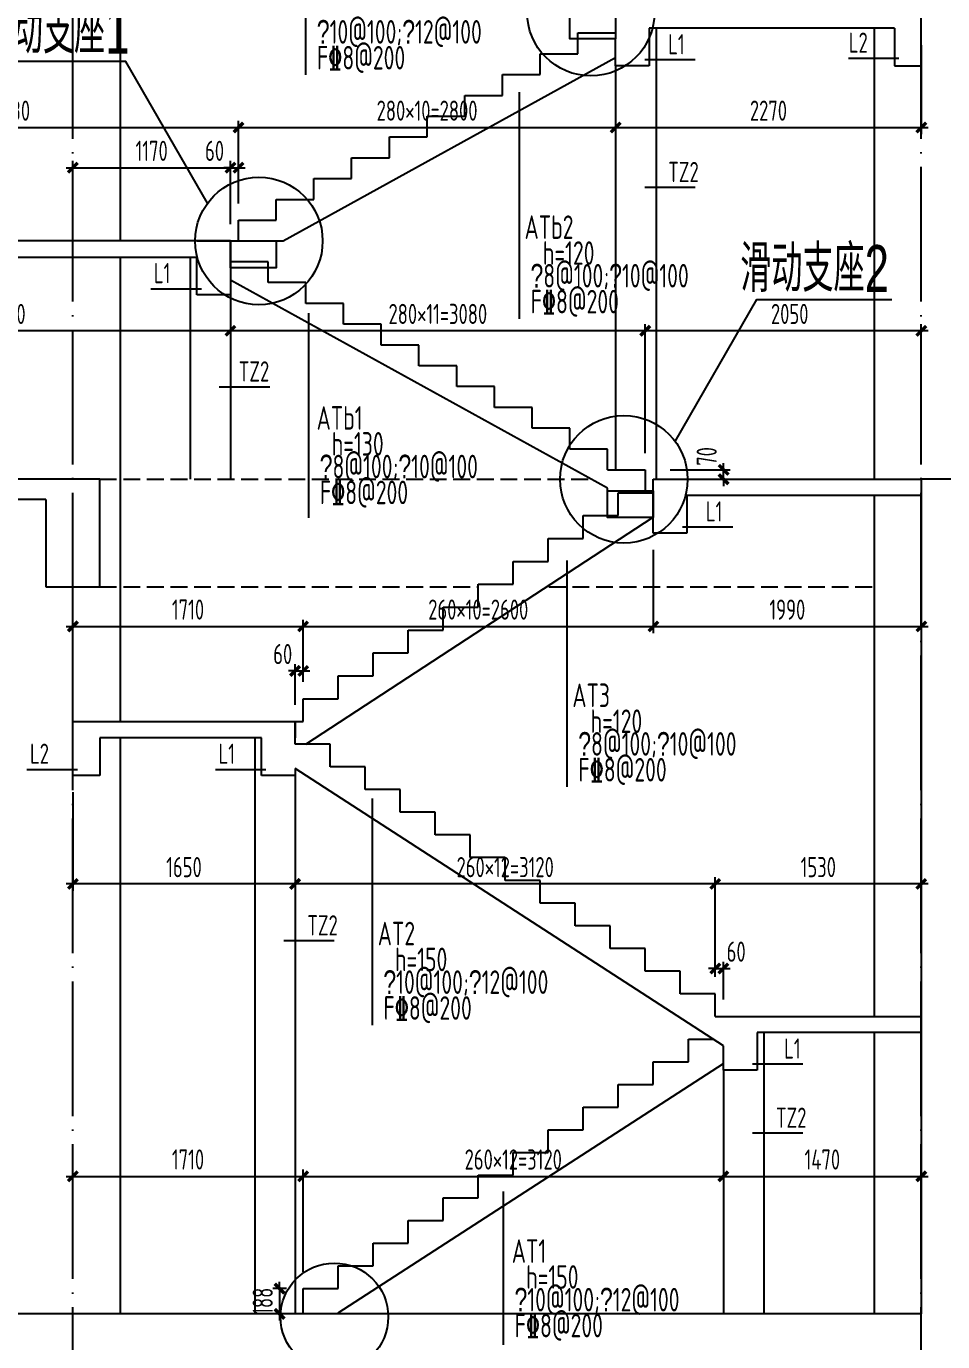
# Model space of a CAD drawing. Extents: x 458696 to 839151, y -191463 to 35158.
# Drawn here: x 541488 to 548292, y -44143 to -34372 of the extents above; entities that cross this region are included whole.
import ezdxf

# ---------------------------------------------------------------- set-up
doc = ezdxf.new("R2010")
doc.units = 0
doc.header["$LTSCALE"] = 500
for name, pattern in [('CENTER', [2, 1.25, -0.25, 0.25, -0.25]), ('DASH', [0.35, 0.25, -0.1]), ('DOTE', [2.42, 2, -0.2, 0.02, -0.2])]:
    doc.linetypes.add(name, pattern=pattern)
doc.layers.get('0').update_dxf_attribs({"linetype": 'CONTINUOUS'})
doc.layers.get('Defpoints').update_dxf_attribs({"color": 167, "linetype": 'CONTINUOUS'})
for name, color, linetype in [('A_STR-砼墙', 51, 'CONTINUOUS'), ('A_STR-砼柱', 51, 'CONTINUOUS'), ('AXIS', 253, 'CENTER'), ('DIM_SYMB', 3, 'CONTINUOUS'), ('s-beam', 4, 'DASH'), ('s-colu', 2, 'CONTINUOUS'), ('s-dim', 3, 'CONTINUOUS'), ('S-DIM-Z', 3, 'CONTINUOUS'), ('S-SLAB-HOLE', 5, 'CONTINUOUS'), ('S_A-E_楼梯', 171, 'CONTINUOUS'), ('S_E_A-E_楼梯', 4, 'CONTINUOUS'), ('S_TEXT', 7, 'CONTINUOUS'), ('S_THIN', 7, 'CONTINUOUS')]:
    doc.layers.add(name, color=color, linetype=linetype)
doc.styles.add('TSSD_Dimension', font='tssdeng.shx', dxfattribs={"width": 0.7, "bigfont": 'TSSDCHN.SHX'})
doc.styles.add('TSSD_Rein', font='Tssdeng.shx', dxfattribs={"width": 0.7, "bigfont": 'hztxt.shx'})
doc.styles.add('样式 1', font='ros.shx', dxfattribs={"width": 0.7, "bigfont": 'jd.shx'})
doc.dimstyles.new('TSSD_50_50', dxfattribs={"dimtxt": 150, "dimasz": 50, "dimexe": 50, "dimexo": 125, "dimgap": 50, "dimtad": 1, "dimdec": 0, "dimzin": 0, "dimdsep": 46, "dimtxsty": 'TSSD_Dimension', "dimblk": 'ARCHTICK', "dimblk1": 'ARCHTICK', "dimblk2": 'ARCHTICK', "dimcen": 0, "dimdle": 50, "dimclrt": 7, "dimadec": 0, "dimazin": 0, "dimtfac": 1, "dimtdec": 0, "dimtix": 1, "dimtmove": 2, "dimatfit": 3, "dimfxl": 1, "dimtolj": 1, "dimtzin": 0, "dimarcsym": 0})

# ---------------------------------------------------------------- blocks, each defined once
blk = doc.blocks.new('_ArchTick')
at = {"color": 0, "const_width": 0.5}
blk.add_lwpolyline([(-0.71, -0.71), (0.71, 0.71)], dxfattribs=at)
blk = doc.blocks.new('*D742')
at = {"layer": 'Defpoints', "color": 0, "transparency": 16777216}
for p in [(543543.3, -42914.9), (541833.3, -43528.4), (543543.3, -43748.5)]:
    blk.add_point(p, dxfattribs=at)
at = {"layer": 's-dim', "color": 0, "lineweight": -2, "transparency": 16777216}
for p, q in [((541833.3, -43403.4), (541833.3, -42864.9)), ((543543.3, -43623.5), (543543.3, -42864.9)), ((541783.3, -42914.9), (543593.3, -42914.9))]:
    blk.add_line(p, q, dxfattribs=at)
at = {"layer": 's-dim', "color": 0, "lineweight": -2, "transparency": 16777216, "xscale": 50, "yscale": 50, "zscale": 50, "rotation": 180}
blk.add_blockref('_ArchTick', (541833.3, -42914.9), dxfattribs=at)
at = {"layer": 's-dim', "color": 0, "lineweight": -2, "transparency": 16777216, "xscale": 50, "yscale": 50, "zscale": 50}
blk.add_blockref('_ArchTick', (543543.3, -42914.9), dxfattribs=at)
at = {"layer": 's-dim', "color": 7, "transparency": 16777216, "insert": (542688.3, -42789.9), "char_height": 150, "attachment_point": 5, "style": 'TSSD_Dimension'}
blk.add_mtext('\\A1;1710', dxfattribs=at)
blk = doc.blocks.new('*D743')
at = {"layer": 'Defpoints', "color": 0, "transparency": 16777216}
for p in [(546663.3, -42127), (546663.3, -42914.9), (543543.3, -43748.5)]:
    blk.add_point(p, dxfattribs=at)
at = {"layer": 's-dim', "color": 0, "lineweight": -2, "transparency": 16777216}
for p, q in [((546663.3, -42252), (546663.3, -42964.9)), ((543543.3, -43623.5), (543543.3, -42864.9)), ((543493.3, -42914.9), (546713.3, -42914.9))]:
    blk.add_line(p, q, dxfattribs=at)
at = {"layer": 's-dim', "color": 0, "lineweight": -2, "transparency": 16777216, "xscale": 50, "yscale": 50, "zscale": 50, "rotation": 180}
blk.add_blockref('_ArchTick', (543543.3, -42914.9), dxfattribs=at)
at = {"layer": 's-dim', "color": 0, "lineweight": -2, "transparency": 16777216, "xscale": 50, "yscale": 50, "zscale": 50}
blk.add_blockref('_ArchTick', (546663.3, -42914.9), dxfattribs=at)
at = {"layer": 's-dim', "color": 7, "transparency": 16777216, "insert": (545103.3, -42789.9), "char_height": 150, "attachment_point": 5, "style": 'TSSD_Dimension'}
blk.add_mtext('\\A1;260×12=3120', dxfattribs=at)
blk = doc.blocks.new('*D744')
at = {"layer": 'Defpoints', "color": 0, "transparency": 16777216}
for p in [(546663.3, -42127), (548133.3, -42248.5), (548133.3, -42914.9)]:
    blk.add_point(p, dxfattribs=at)
at = {"layer": 's-dim', "color": 0, "lineweight": -2, "transparency": 16777216}
for p, q in [((546663.3, -42252), (546663.3, -42964.9)), ((548133.3, -42373.5), (548133.3, -42964.9)), ((546613.3, -42914.9), (548183.3, -42914.9))]:
    blk.add_line(p, q, dxfattribs=at)
at = {"layer": 's-dim', "color": 0, "lineweight": -2, "transparency": 16777216, "xscale": 50, "yscale": 50, "zscale": 50, "rotation": 180}
blk.add_blockref('_ArchTick', (546663.3, -42914.9), dxfattribs=at)
at = {"layer": 's-dim', "color": 0, "lineweight": -2, "transparency": 16777216, "xscale": 50, "yscale": 50, "zscale": 50}
blk.add_blockref('_ArchTick', (548133.3, -42914.9), dxfattribs=at)
at = {"layer": 's-dim', "color": 7, "transparency": 16777216, "insert": (547398.3, -42789.9), "char_height": 150, "attachment_point": 5, "style": 'TSSD_Dimension'}
blk.add_mtext('\\A1;1470', dxfattribs=at)
blk = doc.blocks.new('*D745')
at = {"layer": 'Defpoints', "color": 0, "transparency": 16777216}
for p in [(546603.3, -40742.9), (548133.3, -41126), (546603.3, -41558.5)]:
    blk.add_point(p, dxfattribs=at)
at = {"layer": 's-dim', "color": 0, "lineweight": -2, "transparency": 16777216}
for p, q in [((548183.3, -40742.9), (546553.3, -40742.9)), ((546603.3, -41433.5), (546603.3, -40692.9)), ((548133.3, -41001), (548133.3, -40692.9))]:
    blk.add_line(p, q, dxfattribs=at)
at = {"layer": 's-dim', "color": 0, "lineweight": -2, "transparency": 16777216, "xscale": 50, "yscale": 50, "zscale": 50, "rotation": 180}
blk.add_blockref('_ArchTick', (546603.3, -40742.9), dxfattribs=at)
at = {"layer": 's-dim', "color": 0, "lineweight": -2, "transparency": 16777216, "xscale": 50, "yscale": 50, "zscale": 50}
blk.add_blockref('_ArchTick', (548133.3, -40742.9), dxfattribs=at)
at = {"layer": 's-dim', "color": 7, "transparency": 16777216, "insert": (547368.3, -40617.9), "char_height": 150, "attachment_point": 5, "style": 'TSSD_Dimension'}
blk.add_mtext('\\A1;1530', dxfattribs=at)
blk = doc.blocks.new('*D746')
at = {"layer": 'Defpoints', "color": 0, "transparency": 16777216}
for p in [(543483.3, -39937), (543483.3, -40742.9), (546603.3, -41558.5)]:
    blk.add_point(p, dxfattribs=at)
at = {"layer": 's-dim', "color": 0, "lineweight": -2, "transparency": 16777216}
for p, q in [((543483.3, -40062), (543483.3, -40792.9)), ((546653.3, -40742.9), (543433.3, -40742.9)), ((546603.3, -41433.5), (546603.3, -40692.9))]:
    blk.add_line(p, q, dxfattribs=at)
at = {"layer": 's-dim', "color": 0, "lineweight": -2, "transparency": 16777216, "xscale": 50, "yscale": 50, "zscale": 50, "rotation": 180}
blk.add_blockref('_ArchTick', (543483.3, -40742.9), dxfattribs=at)
at = {"layer": 's-dim', "color": 0, "lineweight": -2, "transparency": 16777216, "xscale": 50, "yscale": 50, "zscale": 50}
blk.add_blockref('_ArchTick', (546603.3, -40742.9), dxfattribs=at)
at = {"layer": 's-dim', "color": 7, "transparency": 16777216, "insert": (545043.3, -40617.9), "char_height": 150, "attachment_point": 5, "style": 'TSSD_Dimension'}
blk.add_mtext('\\A1;260×12=3120', dxfattribs=at)
blk = doc.blocks.new('*D747')
at = {"layer": 'Defpoints', "color": 0, "transparency": 16777216}
for p in [(541833.3, -39937), (543483.3, -39937), (541833.3, -40742.9)]:
    blk.add_point(p, dxfattribs=at)
at = {"layer": 's-dim', "color": 0, "lineweight": -2, "transparency": 16777216}
for p, q in [((541833.3, -40062), (541833.3, -40792.9)), ((543483.3, -40062), (543483.3, -40792.9)), ((543533.3, -40742.9), (541783.3, -40742.9))]:
    blk.add_line(p, q, dxfattribs=at)
at = {"layer": 's-dim', "color": 0, "lineweight": -2, "transparency": 16777216, "xscale": 50, "yscale": 50, "zscale": 50, "rotation": 180}
blk.add_blockref('_ArchTick', (541833.3, -40742.9), dxfattribs=at)
at = {"layer": 's-dim', "color": 0, "lineweight": -2, "transparency": 16777216, "xscale": 50, "yscale": 50, "zscale": 50}
blk.add_blockref('_ArchTick', (543483.3, -40742.9), dxfattribs=at)
at = {"layer": 's-dim', "color": 7, "transparency": 16777216, "insert": (542658.3, -40617.9), "char_height": 150, "attachment_point": 5, "style": 'TSSD_Dimension'}
blk.add_mtext('\\A1;1650', dxfattribs=at)
blk = doc.blocks.new('*D748')
at = {"layer": 'Defpoints', "color": 0, "transparency": 16777216}
for p in [(543543.3, -38830), (543543.3, -39367), (541833.3, -39537)]:
    blk.add_point(p, dxfattribs=at)
at = {"layer": 's-dim', "color": 0, "lineweight": -2, "transparency": 16777216}
for p, q in [((541833.3, -39412), (541833.3, -38780)), ((543543.3, -39242), (543543.3, -38780)), ((541783.3, -38830), (543593.3, -38830))]:
    blk.add_line(p, q, dxfattribs=at)
at = {"layer": 's-dim', "color": 0, "lineweight": -2, "transparency": 16777216, "xscale": 50, "yscale": 50, "zscale": 50, "rotation": 180}
blk.add_blockref('_ArchTick', (541833.3, -38830), dxfattribs=at)
at = {"layer": 's-dim', "color": 0, "lineweight": -2, "transparency": 16777216, "xscale": 50, "yscale": 50, "zscale": 50}
blk.add_blockref('_ArchTick', (543543.3, -38830), dxfattribs=at)
at = {"layer": 's-dim', "color": 7, "transparency": 16777216, "insert": (542688.3, -38705), "char_height": 150, "attachment_point": 5, "style": 'TSSD_Dimension'}
blk.add_mtext('\\A1;1710', dxfattribs=at)
blk = doc.blocks.new('*D749')
at = {"layer": 'Defpoints', "color": 0, "transparency": 16777216}
for p in [(546143.3, -38137), (546143.3, -38830), (543543.3, -39367)]:
    blk.add_point(p, dxfattribs=at)
at = {"layer": 's-dim', "color": 0, "lineweight": -2, "transparency": 16777216}
for p, q in [((546143.3, -38262), (546143.3, -38880)), ((543543.3, -39242), (543543.3, -38780)), ((543493.3, -38830), (546193.3, -38830))]:
    blk.add_line(p, q, dxfattribs=at)
at = {"layer": 's-dim', "color": 0, "lineweight": -2, "transparency": 16777216, "xscale": 50, "yscale": 50, "zscale": 50, "rotation": 180}
blk.add_blockref('_ArchTick', (543543.3, -38830), dxfattribs=at)
at = {"layer": 's-dim', "color": 0, "lineweight": -2, "transparency": 16777216, "xscale": 50, "yscale": 50, "zscale": 50}
blk.add_blockref('_ArchTick', (546143.3, -38830), dxfattribs=at)
at = {"layer": 's-dim', "color": 7, "transparency": 16777216, "insert": (544843.3, -38705), "char_height": 150, "attachment_point": 5, "style": 'TSSD_Dimension'}
blk.add_mtext('\\A1;260×10=2600', dxfattribs=at)
blk = doc.blocks.new('*D750')
at = {"layer": 'Defpoints', "color": 0, "transparency": 16777216}
for p in [(546143.3, -38137), (548133.3, -38725.6), (548133.3, -38830)]:
    blk.add_point(p, dxfattribs=at)
at = {"layer": 's-dim', "color": 0, "lineweight": -2, "transparency": 16777216}
for p, q in [((546143.3, -38262), (546143.3, -38880)), ((546093.3, -38830), (548183.3, -38830)), ((548133.3, -38850.6), (548133.3, -38880))]:
    blk.add_line(p, q, dxfattribs=at)
at = {"layer": 's-dim', "color": 0, "lineweight": -2, "transparency": 16777216, "xscale": 50, "yscale": 50, "zscale": 50, "rotation": 180}
blk.add_blockref('_ArchTick', (546143.3, -38830), dxfattribs=at)
at = {"layer": 's-dim', "color": 0, "lineweight": -2, "transparency": 16777216, "xscale": 50, "yscale": 50, "zscale": 50}
blk.add_blockref('_ArchTick', (548133.3, -38830), dxfattribs=at)
at = {"layer": 's-dim', "color": 7, "transparency": 16777216, "insert": (547138.3, -38705), "char_height": 150, "attachment_point": 5, "style": 'TSSD_Dimension'}
blk.add_mtext('\\A1;1990', dxfattribs=at)
blk = doc.blocks.new('*D751')
at = {"layer": 'Defpoints', "color": 0, "transparency": 16777216}
for p in [(546083.3, -36633.9), (548133.3, -37002.8), (546083.3, -37667)]:
    blk.add_point(p, dxfattribs=at)
at = {"layer": 's-dim', "color": 0, "lineweight": -2, "transparency": 16777216}
for p, q in [((548183.3, -36633.9), (546033.3, -36633.9)), ((546083.3, -37542), (546083.3, -36583.9)), ((548133.3, -36877.8), (548133.3, -36583.9))]:
    blk.add_line(p, q, dxfattribs=at)
at = {"layer": 's-dim', "color": 0, "lineweight": -2, "transparency": 16777216, "xscale": 50, "yscale": 50, "zscale": 50, "rotation": 180}
blk.add_blockref('_ArchTick', (546083.3, -36633.9), dxfattribs=at)
at = {"layer": 's-dim', "color": 0, "lineweight": -2, "transparency": 16777216, "xscale": 50, "yscale": 50, "zscale": 50}
blk.add_blockref('_ArchTick', (548133.3, -36633.9), dxfattribs=at)
at = {"layer": 's-dim', "color": 7, "transparency": 16777216, "insert": (547156, -36508.9), "char_height": 150, "attachment_point": 5, "style": 'TSSD_Dimension'}
blk.add_mtext('\\A1;2050', dxfattribs=at)
blk = doc.blocks.new('*D752')
at = {"layer": 'Defpoints', "color": 0, "transparency": 16777216}
for p in [(543003.3, -36366.9), (543003.3, -36633.9), (546083.3, -37667)]:
    blk.add_point(p, dxfattribs=at)
at = {"layer": 's-dim', "color": 0, "lineweight": -2, "transparency": 16777216}
for p, q in [((543003.3, -36491.9), (543003.3, -36683.9)), ((546133.3, -36633.9), (542953.3, -36633.9)), ((546083.3, -37542), (546083.3, -36583.9))]:
    blk.add_line(p, q, dxfattribs=at)
at = {"layer": 's-dim', "color": 0, "lineweight": -2, "transparency": 16777216, "xscale": 50, "yscale": 50, "zscale": 50, "rotation": 180}
blk.add_blockref('_ArchTick', (543003.3, -36633.9), dxfattribs=at)
at = {"layer": 's-dim', "color": 0, "lineweight": -2, "transparency": 16777216, "xscale": 50, "yscale": 50, "zscale": 50}
blk.add_blockref('_ArchTick', (546083.3, -36633.9), dxfattribs=at)
at = {"layer": 's-dim', "color": 7, "transparency": 16777216, "insert": (544543.3, -36508.9), "char_height": 150, "attachment_point": 5, "style": 'TSSD_Dimension'}
blk.add_mtext('\\A1;280×11=3080', dxfattribs=at)
blk = doc.blocks.new('*D753')
at = {"layer": 'Defpoints', "color": 0, "transparency": 16777216}
for p in [(539683.3, -36366.9), (543003.3, -36366.9), (539683.3, -36633.9)]:
    blk.add_point(p, dxfattribs=at)
at = {"layer": 's-dim', "color": 0, "lineweight": -2, "transparency": 16777216}
for p, q in [((539683.3, -36491.9), (539683.3, -36683.9)), ((543003.3, -36491.9), (543003.3, -36683.9)), ((543053.3, -36633.9), (539633.3, -36633.9))]:
    blk.add_line(p, q, dxfattribs=at)
at = {"layer": 's-dim', "color": 0, "lineweight": -2, "transparency": 16777216, "xscale": 50, "yscale": 50, "zscale": 50, "rotation": 180}
blk.add_blockref('_ArchTick', (539683.3, -36633.9), dxfattribs=at)
at = {"layer": 's-dim', "color": 0, "lineweight": -2, "transparency": 16777216, "xscale": 50, "yscale": 50, "zscale": 50}
blk.add_blockref('_ArchTick', (543003.3, -36633.9), dxfattribs=at)
at = {"layer": 's-dim', "color": 7, "transparency": 16777216, "insert": (541343.3, -36508.9), "char_height": 150, "attachment_point": 5, "style": 'TSSD_Dimension'}
blk.add_mtext('\\A1;3320', dxfattribs=at)
blk = doc.blocks.new('*D754')
at = {"layer": 'Defpoints', "color": 0, "transparency": 16777216}
for p in [(543063.3, -35123.8), (543063.3, -35812.4), (539683.3, -35966.9)]:
    blk.add_point(p, dxfattribs=at)
at = {"layer": 's-dim', "color": 0, "lineweight": -2, "transparency": 16777216}
for p, q in [((539683.3, -35841.9), (539683.3, -35073.8)), ((543063.3, -35687.4), (543063.3, -35073.8)), ((539633.3, -35123.8), (543113.3, -35123.8))]:
    blk.add_line(p, q, dxfattribs=at)
at = {"layer": 's-dim', "color": 0, "lineweight": -2, "transparency": 16777216, "xscale": 50, "yscale": 50, "zscale": 50, "rotation": 180}
blk.add_blockref('_ArchTick', (539683.3, -35123.8), dxfattribs=at)
at = {"layer": 's-dim', "color": 0, "lineweight": -2, "transparency": 16777216, "xscale": 50, "yscale": 50, "zscale": 50}
blk.add_blockref('_ArchTick', (543063.3, -35123.8), dxfattribs=at)
at = {"layer": 's-dim', "color": 7, "transparency": 16777216, "insert": (541373.3, -34998.8), "char_height": 150, "attachment_point": 5, "style": 'TSSD_Dimension'}
blk.add_mtext('\\A1;3380', dxfattribs=at)
blk = doc.blocks.new('*D755')
at = {"layer": 'Defpoints', "color": 0, "transparency": 16777216}
for p in [(545863.3, -34666.9), (545863.3, -35123.8), (543063.3, -35812.4)]:
    blk.add_point(p, dxfattribs=at)
at = {"layer": 's-dim', "color": 0, "lineweight": -2, "transparency": 16777216}
for p, q in [((545863.3, -34791.9), (545863.3, -35173.8)), ((543063.3, -35687.4), (543063.3, -35073.8)), ((543013.3, -35123.8), (545913.3, -35123.8))]:
    blk.add_line(p, q, dxfattribs=at)
at = {"layer": 's-dim', "color": 0, "lineweight": -2, "transparency": 16777216, "xscale": 50, "yscale": 50, "zscale": 50, "rotation": 180}
blk.add_blockref('_ArchTick', (543063.3, -35123.8), dxfattribs=at)
at = {"layer": 's-dim', "color": 0, "lineweight": -2, "transparency": 16777216, "xscale": 50, "yscale": 50, "zscale": 50}
blk.add_blockref('_ArchTick', (545863.3, -35123.8), dxfattribs=at)
at = {"layer": 's-dim', "color": 7, "transparency": 16777216, "insert": (544463.3, -34998.8), "char_height": 150, "attachment_point": 5, "style": 'TSSD_Dimension'}
blk.add_mtext('\\A1;280×10=2800', dxfattribs=at)
blk = doc.blocks.new('*D764')
at = {"layer": 'Defpoints', "color": 0, "transparency": 16777216}
for p in [(546663.3, -41370.9), (546603.3, -41558.5), (546663.3, -41727)]:
    blk.add_point(p, dxfattribs=at)
at = {"layer": 's-dim', "color": 0, "lineweight": -2, "transparency": 16777216}
for p, q in [((546603.3, -41433.5), (546603.3, -41320.9)), ((546663.3, -41602), (546663.3, -41320.9)), ((546603.3, -41370.9), (546553.3, -41370.9)), ((546603.3, -41370.9), (546663.3, -41370.9)), ((546663.3, -41370.9), (546713.3, -41370.9))]:
    blk.add_line(p, q, dxfattribs=at)
at = {"layer": 's-dim', "color": 0, "lineweight": -2, "transparency": 16777216, "xscale": 50, "yscale": 50, "zscale": 50}
blk.add_blockref('_ArchTick', (546603.3, -41370.9), dxfattribs=at)
at = {"layer": 's-dim', "color": 0, "lineweight": -2, "transparency": 16777216, "xscale": 50, "yscale": 50, "zscale": 50, "rotation": 180}
blk.add_blockref('_ArchTick', (546663.3, -41370.9), dxfattribs=at)
at = {"layer": 's-dim', "color": 7, "transparency": 16777216, "insert": (546758.4, -41245.9), "char_height": 150, "attachment_point": 5, "style": 'TSSD_Dimension'}
blk.add_mtext('\\A1;60', dxfattribs=at)
blk = doc.blocks.new('*D765')
at = {"layer": 'Defpoints', "color": 0, "transparency": 16777216}
for p in [(543543.3, -39160.4), (543543.3, -39367), (543483.3, -39537)]:
    blk.add_point(p, dxfattribs=at)
at = {"layer": 's-dim', "color": 0, "lineweight": -2, "transparency": 16777216}
for p, q in [((543483.3, -39160.4), (543433.3, -39160.4)), ((543483.3, -39412), (543483.3, -39110.4)), ((543483.3, -39160.4), (543543.3, -39160.4)), ((543543.3, -39242), (543543.3, -39110.4)), ((543543.3, -39160.4), (543593.3, -39160.4))]:
    blk.add_line(p, q, dxfattribs=at)
at = {"layer": 's-dim', "color": 0, "lineweight": -2, "transparency": 16777216, "xscale": 50, "yscale": 50, "zscale": 50}
blk.add_blockref('_ArchTick', (543483.3, -39160.4), dxfattribs=at)
at = {"layer": 's-dim', "color": 0, "lineweight": -2, "transparency": 16777216, "xscale": 50, "yscale": 50, "zscale": 50, "rotation": 180}
blk.add_blockref('_ArchTick', (543543.3, -39160.4), dxfattribs=at)
at = {"layer": 's-dim', "color": 7, "transparency": 16777216, "insert": (543391.5, -39035.4), "char_height": 150, "attachment_point": 5, "style": 'TSSD_Dimension'}
blk.add_mtext('\\A1;60', dxfattribs=at)
blk = doc.blocks.new('*D766')
at = {"layer": 'Defpoints', "color": 0, "transparency": 16777216}
for p in [(543063.3, -35422.3), (543063.3, -35812.4), (543003.3, -35966.9)]:
    blk.add_point(p, dxfattribs=at)
at = {"layer": 's-dim', "color": 0, "lineweight": -2, "transparency": 16777216}
for p, q in [((543003.3, -35422.3), (542953.3, -35422.3)), ((543003.3, -35841.9), (543003.3, -35372.3)), ((543003.3, -35422.3), (543063.3, -35422.3)), ((543063.3, -35687.4), (543063.3, -35372.3)), ((543063.3, -35422.3), (543113.3, -35422.3))]:
    blk.add_line(p, q, dxfattribs=at)
at = {"layer": 's-dim', "color": 0, "lineweight": -2, "transparency": 16777216, "xscale": 50, "yscale": 50, "zscale": 50}
blk.add_blockref('_ArchTick', (543003.3, -35422.3), dxfattribs=at)
at = {"layer": 's-dim', "color": 0, "lineweight": -2, "transparency": 16777216, "xscale": 50, "yscale": 50, "zscale": 50, "rotation": 180}
blk.add_blockref('_ArchTick', (543063.3, -35422.3), dxfattribs=at)
at = {"layer": 's-dim', "color": 7, "transparency": 16777216, "insert": (542885.3, -35297.3), "char_height": 150, "attachment_point": 5, "style": 'TSSD_Dimension'}
blk.add_mtext('\\A1;60', dxfattribs=at)
blk = doc.blocks.new('*D769')
at = {"layer": 'Defpoints', "color": 0, "transparency": 16777216}
for p in [(543003.3, -35422.3), (541833.3, -35811.5), (543003.3, -35841.9)]:
    blk.add_point(p, dxfattribs=at)
at = {"layer": 's-dim', "color": 0, "lineweight": -2, "transparency": 16777216}
for p, q in [((541783.3, -35422.3), (543053.3, -35422.3)), ((541833.3, -35686.5), (541833.3, -35372.3)), ((543003.3, -35716.9), (543003.3, -35372.3))]:
    blk.add_line(p, q, dxfattribs=at)
at = {"layer": 's-dim', "color": 0, "lineweight": -2, "transparency": 16777216, "xscale": 50, "yscale": 50, "zscale": 50, "rotation": 180}
blk.add_blockref('_ArchTick', (541833.3, -35422.3), dxfattribs=at)
at = {"layer": 's-dim', "color": 0, "lineweight": -2, "transparency": 16777216, "xscale": 50, "yscale": 50, "zscale": 50}
blk.add_blockref('_ArchTick', (543003.3, -35422.3), dxfattribs=at)
at = {"layer": 's-dim', "color": 7, "transparency": 16777216, "insert": (542418.3, -35297.3), "char_height": 150, "attachment_point": 5, "style": 'TSSD_Dimension'}
blk.add_mtext('\\A1;1170', dxfattribs=at)
blk = doc.blocks.new('*D770')
at = {"layer": 'Defpoints', "color": 0, "transparency": 16777216}
for p in [(548133.3, -34386.9), (545863.3, -34666.9), (548133.3, -35123.8)]:
    blk.add_point(p, dxfattribs=at)
at = {"layer": 's-dim', "color": 0, "lineweight": -2, "transparency": 16777216}
for p, q in [((548133.3, -34511.9), (548133.3, -35173.8)), ((545863.3, -34791.9), (545863.3, -35173.8)), ((545813.3, -35123.8), (548183.3, -35123.8))]:
    blk.add_line(p, q, dxfattribs=at)
at = {"layer": 's-dim', "color": 0, "lineweight": -2, "transparency": 16777216, "xscale": 50, "yscale": 50, "zscale": 50, "rotation": 180}
blk.add_blockref('_ArchTick', (545863.3, -35123.8), dxfattribs=at)
at = {"layer": 's-dim', "color": 0, "lineweight": -2, "transparency": 16777216, "xscale": 50, "yscale": 50, "zscale": 50}
blk.add_blockref('_ArchTick', (548133.3, -35123.8), dxfattribs=at)
at = {"layer": 's-dim', "color": 7, "transparency": 16777216, "insert": (546998.3, -34998.8), "char_height": 150, "attachment_point": 5, "style": 'TSSD_Dimension'}
blk.add_mtext('\\A1;2270', dxfattribs=at)
blk = doc.blocks.new('*D839')
at = {"layer": 'Defpoints', "color": 0, "transparency": 16777216}
for p in [(543543.3, -43748.5), (543368.2, -43937), (543543.3, -43937)]:
    blk.add_point(p, dxfattribs=at)
at = {"layer": 's-dim', "color": 0, "lineweight": -2, "transparency": 16777216}
for p, q in [((543418.3, -43748.5), (543318.2, -43748.5)), ((543368.2, -43748.5), (543368.2, -43698.5)), ((543368.2, -43748.5), (543368.2, -43937)), ((543418.3, -43937), (543318.2, -43937)), ((543368.2, -43937), (543368.2, -43987))]:
    blk.add_line(p, q, dxfattribs=at)
at = {"layer": 's-dim', "color": 0, "lineweight": -2, "transparency": 16777216, "xscale": 50, "yscale": 50, "zscale": 50}
for p, rotation in [((543368.2, -43748.5), 270), ((543368.2, -43937), 90)]:
    blk.add_blockref('_ArchTick', p, dxfattribs=dict(at, rotation=rotation))
at = {"layer": 's-dim', "color": 7, "transparency": 16777216, "insert": (543243.2, -43842.7), "char_height": 150, "attachment_point": 5, "rotation": 90, "style": 'TSSD_Dimension'}
blk.add_mtext('\\A1;188', dxfattribs=at)
blk = doc.blocks.new('*D1010')
at = {"layer": 'Defpoints', "color": 0, "transparency": 16777216}
for p in [(546143.3, -37667), (546665.1, -37667), (546143.3, -37737)]:
    blk.add_point(p, dxfattribs=at)
at = {"layer": 's-dim', "color": 0, "lineweight": -2, "transparency": 16777216}
for p, q in [((546665.1, -37667), (546665.1, -37617)), ((546268.3, -37667), (546715.1, -37667)), ((546665.1, -37737), (546665.1, -37667)), ((546268.3, -37737), (546715.1, -37737)), ((546665.1, -37737), (546665.1, -37787))]:
    blk.add_line(p, q, dxfattribs=at)
at = {"layer": 's-dim', "color": 0, "lineweight": -2, "transparency": 16777216, "xscale": 50, "yscale": 50, "zscale": 50}
for p, rotation in [((546665.1, -37667), 270), ((546665.1, -37737), 90)]:
    blk.add_blockref('_ArchTick', p, dxfattribs=dict(at, rotation=rotation))
at = {"layer": 's-dim', "color": 7, "transparency": 16777216, "insert": (546540.1, -37567.3), "char_height": 150, "attachment_point": 5, "rotation": 90, "style": 'TSSD_Dimension'}
blk.add_mtext('\\A1;70', dxfattribs=at)

msp = doc.modelspace()

# ---------------------------------------------------------------- linework, layer by layer
at = {"color": 4, "ltscale": 0.001}
for points in [[(542832.653, -35686.847, 0), (542227.251, -34632.707, 0), (541224.639, -34632.707, 0)], [(546306.25, -37456.897, 0), (546911.653, -36402.757, 0), (547914.265, -36402.757, 0)]]:
    msp.add_polyline3d(points, dxfattribs=at)
for centre, radius in [((545679.452, -34266.863), 473.505), ((543214.452, -35966.913), 473.505), ((545924.452, -37736.963), 473.505), ((543775.051, -43959.266), 400.189)]:
    msp.add_circle(centre, radius, dxfattribs=at)
at = {"layer": 'A_STR-砼墙'}
for p, q in [((548133.278, -37736.963), (548133.278, -43936.963)), ((549402.659, -37736.963), (548133.278, -37736.963)), ((541933.278, -43936.963), (538783.278, -43936.963)), ((548133.278, -43936.963), (541933.278, -43936.963))]:
    msp.add_line(p, q, dxfattribs=at)
at = {"layer": 'A_STR-砼柱'}
for p, q in [((541633.278, -37736.963), (539783.278, -37736.963)), ((542033.278, -37736.963), (541633.278, -37736.963)), ((542033.278, -38536.963), (542033.278, -37736.963)), ((541633.278, -37886.963), (539783.278, -37886.963)), ((541633.278, -37886.963), (541633.278, -38536.963)), ((541633.278, -38536.963), (542033.278, -38536.963))]:
    msp.add_line(p, q, dxfattribs=at)
at = {"layer": 'AXIS', "color": 8, "linetype": 'DOTE'}
for p, q in [((541833.278, -44886.963), (541833.278, -26026.184)), ((548133.278, -44886.963), (548133.278, -26026.184))]:
    msp.add_line(p, q, dxfattribs=at)
at = {"layer": 's-beam'}
for p, q in [((542033.278, -37736.963), (545681.773, -37736.963)), ((542033.278, -38536.963), (544843.278, -38536.963)), ((545367.881, -38536.963), (547783.278, -38536.963))]:
    msp.add_line(p, q, dxfattribs=at)
at = {"layer": 's-colu'}
for p, q in [((542183.278, -32836.503), (542183.278, -35966.913)), ((546163.278, -34386.863), (546163.278, -37736.963)), ((547783.278, -34386.863), (547783.278, -37736.963)), ((545863.278, -34666.863), (545863.278, -37666.963)), ((542183.278, -36086.913), (542183.278, -39536.983)), ((542703.278, -36086.913), (542703.278, -37736.963)), ((543003.278, -36366.913), (543003.278, -37736.963)), ((547783.278, -37856.963), (547783.278, -41726.963)), ((542183.278, -39656.983), (542183.278, -43936.963)), ((543183.278, -39656.983), (543183.278, -43936.963)), ((543483.278, -39936.983), (543483.278, -43936.963)), ((546963.278, -41846.963), (546963.278, -43936.963)), ((547783.278, -41846.963), (547783.278, -43936.963)), ((546663.278, -42126.963), (546663.278, -43936.963))]:
    msp.add_line(p, q, dxfattribs=at)
at = {"layer": 'S-DIM-Z'}
for p, q in [((543560.356, -33050.566), (543560.356, -34733.641)), ((545147.184, -34862.102), (545147.184, -36545.177)), ((543581.892, -36502.855), (543581.892, -38023.249)), ((545501.773, -38339.714), (545501.773, -40022.788)), ((544054.579, -40109.272), (544054.579, -41792.346)), ((545028.416, -43028.731), (545028.416, -44167.731))]:
    msp.add_line(p, q, dxfattribs=at)
at = {"layer": 'S-SLAB-HOLE', "ltscale": 0.1}
for points in [[(545523.278, -34266.863), (545863.278, -34266.863), (545863.278, -34466.383), (545523.278, -34466.383)], [(543003.278, -35966.913), (543343.278, -35966.913), (543343.278, -36166.433), (543003.278, -36166.433)], [(545803.278, -37821.963), (546143.278, -37821.963), (546143.278, -38021.483), (545803.278, -38021.483)]]:
    msp.add_lwpolyline(points, close=True, dxfattribs=at)
at = {"layer": 'S_A-E_楼梯'}
for p, q in [((548133.278, -34666.863), (548133.278, -34266.863)), ((547933.278, -34386.863), (546113.278, -34386.863)), ((546113.278, -34386.863), (546113.278, -34666.863)), ((547933.278, -34386.863), (547933.278, -34666.863)), ((545863.278, -34666.863), (545863.278, -34459.891)), ((546113.278, -34666.863), (545863.278, -34666.863)), ((547933.278, -34666.863), (548133.278, -34666.863)), ((543003.278, -35966.913), (539883.278, -35966.913)), ((542753.278, -35966.913), (543003.278, -35966.913)), ((543003.278, -36121.463), (543003.278, -35966.913)), ((543003.278, -35966.913), (543003.278, -36086.913)), ((543003.278, -35966.913), (543003.278, -36366.913)), ((539883.278, -36086.913), (542753.278, -36086.913)), ((542753.278, -36366.913), (542753.278, -36086.913)), ((543283.278, -36121.463), (543003.278, -36121.463)), ((543283.278, -36276.013), (543283.278, -36121.463)), ((545803.278, -37804.029), (543003.278, -36258.529)), ((543563.278, -36276.013), (543283.278, -36276.013)), ((543563.278, -36430.563), (543563.278, -36276.013)), ((543003.278, -36366.913), (542753.278, -36366.913)), ((543843.278, -36430.563), (543563.278, -36430.563)), ((543843.278, -36585.113), (543843.278, -36430.563)), ((544123.278, -36585.113), (543843.278, -36585.113)), ((544123.278, -36739.663), (544123.278, -36585.113)), ((544403.278, -36739.663), (544123.278, -36739.663)), ((544403.278, -36894.213), (544403.278, -36739.663)), ((544683.278, -36894.213), (544403.278, -36894.213)), ((544683.278, -37048.763), (544683.278, -36894.213)), ((544963.278, -37048.763), (544683.278, -37048.763)), ((544963.278, -37203.313), (544963.278, -37048.763)), ((545243.278, -37203.313), (544963.278, -37203.313)), ((545243.278, -37357.863), (545243.278, -37203.313)), ((545523.278, -37357.863), (545243.278, -37357.863)), ((545523.278, -37512.413), (545523.278, -37357.863)), ((545803.278, -37512.413), (545523.278, -37512.413)), ((545803.278, -37666.963), (545803.278, -37512.413)), ((545803.278, -37666.963), (546083.278, -37666.963)), ((546083.278, -37666.963), (546083.278, -37821.963)), ((545803.278, -37821.963), (545803.278, -37804.029)), ((546143.278, -37736.963), (548133.278, -37736.963)), ((546143.278, -37736.963), (546393.278, -37736.963)), ((546143.278, -38136.963), (546143.278, -37736.963)), ((548133.278, -37856.963), (546393.278, -37856.963)), ((546393.278, -37856.963), (546393.278, -38136.963)), ((546393.278, -38136.963), (546143.278, -38136.963)), ((541833.278, -39936.983), (541833.278, -39536.983)), ((541833.278, -39536.983), (543483.278, -39536.983)), ((543233.278, -39536.983), (543483.278, -39536.983)), ((543483.278, -39705.443), (543483.278, -39536.983)), ((543483.278, -39536.983), (543483.278, -39656.983)), ((543233.278, -39656.983), (542033.278, -39656.983)), ((542033.278, -39656.983), (542033.278, -39936.983)), ((543233.278, -39936.983), (543233.278, -39656.983)), ((543743.278, -39705.443), (543483.278, -39705.443)), ((543743.278, -39873.903), (543743.278, -39705.443)), ((542033.278, -39936.983), (541833.278, -39936.983)), ((543483.278, -39936.983), (543233.278, -39936.983)), ((546663.278, -41944.571), (543483.278, -39884.176)), ((543483.278, -39884.176), (543483.278, -39936.983)), ((544003.278, -39873.903), (543743.278, -39873.903)), ((544003.278, -40042.363), (544003.278, -39873.903)), ((544263.278, -40042.363), (544003.278, -40042.363)), ((544263.278, -40210.823), (544263.278, -40042.363)), ((544523.278, -40210.823), (544263.278, -40210.823)), ((544523.278, -40379.283), (544523.278, -40210.823)), ((544783.278, -40379.283), (544523.278, -40379.283)), ((544783.278, -40547.743), (544783.278, -40379.283)), ((545043.278, -40547.743), (544783.278, -40547.743)), ((545043.278, -40716.203), (545043.278, -40547.743)), ((545303.278, -40716.203), (545043.278, -40716.203)), ((545303.278, -40884.663), (545303.278, -40716.203)), ((545563.278, -40884.663), (545303.278, -40884.663)), ((545563.278, -41053.123), (545563.278, -40884.663)), ((545823.278, -41053.123), (545563.278, -41053.123)), ((545823.278, -41221.583), (545823.278, -41053.123)), ((546083.278, -41221.583), (545823.278, -41221.583)), ((546083.278, -41390.043), (546083.278, -41221.583)), ((546343.278, -41390.043), (546083.278, -41390.043)), ((546343.278, -41558.503), (546343.278, -41390.043)), ((546603.278, -41558.503), (546343.278, -41558.503)), ((546603.278, -41726.963), (546603.278, -41558.503)), ((546603.278, -41726.963), (548133.278, -41726.963)), ((546663.278, -41726.963), (546913.278, -41726.963)), ((548133.278, -41726.963), (548133.278, -41846.963)), ((548133.278, -41846.963), (546913.278, -41846.963)), ((546913.278, -41846.963), (546913.278, -42126.963)), ((546663.278, -42126.963), (546663.278, -41944.571)), ((546913.278, -42126.963), (546663.278, -42126.963))]:
    msp.add_line(p, q, dxfattribs=at)
at = {"layer": 'S_E_A-E_楼梯'}
for p, q in [((545583.278, -34575.963), (545583.278, -34421.413)), ((545583.278, -34421.413), (545863.278, -34421.413)), ((545303.278, -34730.513), (545303.278, -34575.963)), ((545303.278, -34575.963), (545583.278, -34575.963)), ((543395.954, -35966.913), (545863.278, -34605.038)), ((545023.278, -34885.063), (545023.278, -34730.513)), ((545023.278, -34730.513), (545303.278, -34730.513)), ((544743.278, -35039.613), (544743.278, -34885.063)), ((544743.278, -34885.063), (545023.278, -34885.063)), ((544463.278, -35194.163), (544463.278, -35039.613)), ((544463.278, -35039.613), (544743.278, -35039.613)), ((544183.278, -35348.713), (544183.278, -35194.163)), ((544183.278, -35194.163), (544463.278, -35194.163)), ((543903.278, -35503.263), (543903.278, -35348.713)), ((543903.278, -35348.713), (544183.278, -35348.713)), ((543623.278, -35657.813), (543623.278, -35503.263)), ((543623.278, -35503.263), (543903.278, -35503.263)), ((543343.278, -35812.363), (543343.278, -35657.813)), ((543343.278, -35657.813), (543623.278, -35657.813)), ((543063.278, -35966.913), (543063.278, -35812.363)), ((543063.278, -35812.363), (543343.278, -35812.363)), ((543003.278, -35966.913), (543063.278, -35966.913)), ((543343.278, -35966.913), (543395.954, -35966.913)), ((545883.278, -38006.983), (545883.278, -37837.186)), ((545883.278, -37837.186), (546143.278, -37837.186)), ((545623.278, -38176.983), (545623.278, -38006.983)), ((545623.278, -38006.983), (545883.278, -38006.983)), ((543562.521, -39705.443), (546143.278, -38018.025)), ((545363.278, -38346.983), (545363.278, -38176.983)), ((545363.278, -38176.983), (545623.278, -38176.983)), ((545103.278, -38516.983), (545103.278, -38346.983)), ((545103.278, -38346.983), (545363.278, -38346.983)), ((544843.278, -38686.983), (544843.278, -38516.983)), ((544843.278, -38516.983), (545103.278, -38516.983)), ((544583.278, -38856.983), (544583.278, -38686.983)), ((544583.278, -38686.983), (544843.278, -38686.983)), ((544323.278, -39026.983), (544323.278, -38856.983)), ((544323.278, -38856.983), (544583.278, -38856.983)), ((544063.278, -39196.983), (544063.278, -39026.983)), ((544063.278, -39026.983), (544323.278, -39026.983)), ((543803.278, -39366.983), (543803.278, -39196.983)), ((543803.278, -39196.983), (544063.278, -39196.983)), ((543543.278, -39536.983), (543543.278, -39366.983)), ((543543.278, -39366.983), (543803.278, -39366.983)), ((543483.278, -39536.983), (543543.278, -39536.983)), ((546403.278, -42063.883), (546403.278, -41895.423)), ((546403.278, -41895.423), (546587.422, -41895.423)), ((543803.278, -43928.991), (546663.278, -42075.931)), ((546143.278, -42232.343), (546143.278, -42063.883)), ((546143.278, -42063.883), (546403.278, -42063.883)), ((545883.278, -42400.803), (545883.278, -42232.343)), ((545883.278, -42232.343), (546143.278, -42232.343)), ((545623.278, -42569.263), (545623.278, -42400.803)), ((545623.278, -42400.803), (545883.278, -42400.803)), ((545363.278, -42737.723), (545363.278, -42569.263)), ((545363.278, -42569.263), (545623.278, -42569.263)), ((545103.278, -42906.183), (545103.278, -42737.723)), ((545103.278, -42737.723), (545363.278, -42737.723)), ((544843.278, -43074.643), (544843.278, -42906.183)), ((544843.278, -42906.183), (545103.278, -42906.183)), ((544583.278, -43243.103), (544583.278, -43074.643)), ((544583.278, -43074.643), (544843.278, -43074.643)), ((544323.278, -43411.563), (544323.278, -43243.103)), ((544323.278, -43243.103), (544583.278, -43243.103)), ((544063.278, -43580.023), (544063.278, -43411.563)), ((544063.278, -43411.563), (544323.278, -43411.563)), ((543803.278, -43748.483), (543803.278, -43580.023)), ((543803.278, -43580.023), (544063.278, -43580.023)), ((543543.278, -43936.963), (543543.278, -43748.483)), ((543543.278, -43748.483), (543803.278, -43748.483)), ((543803.278, -43928.991), (543803.278, -43936.963))]:
    msp.add_line(p, q, dxfattribs=at)
at = {"layer": 'S_THIN'}
for p, q in [((546454.66, -34621.608), (546079.278, -34621.608)), ((547591.896, -34609.755), (547967.278, -34609.755)), ((546454.66, -35570.489), (546079.278, -35570.489)), ((542411.896, -36321.658), (542787.278, -36321.658)), ((543294.66, -37051.938), (542919.278, -37051.938)), ((546734.66, -38091.708), (546359.278, -38091.708)), ((541491.896, -39891.728), (541867.278, -39891.728)), ((542891.896, -39891.728), (543267.278, -39891.728)), ((543774.66, -41166.4), (543399.278, -41166.4)), ((547254.66, -42081.708), (546879.278, -42081.708)), ((547254.66, -42595.346), (546879.278, -42595.346))]:
    msp.add_line(p, q, dxfattribs=at)

# ---------------------------------------------------------------- texts
at = {"layer": 'DIM_SYMB', "color": 7, "style": '样式 1', "width": 0.7}
for s, p in [('滑动支座1', (541149.49, -34574.556)), ('滑动支座2', (546788.561, -36344.606))]:
    msp.add_text(s, height=347.2868, dxfattribs=at).set_placement(p)
at = {"layer": 's-dim', "color": 0, "style": 'TSSD_Rein', "width": 0.7}
for s, p in [('\ue53210@100;\ue53212@100', (543644.261, -34501.016)), ('F%%1328@200', (543645.359, -34693.166)), ('\ue5328@100;\ue53210@100', (545231.089, -36312.552)), ('F%%1328@200', (545232.186, -36504.702)), ('\ue5328@100;\ue53210@100', (543665.797, -37729.809)), ('F%%1328@200', (543666.894, -37921.959)), ('\ue5328@100;\ue53210@100', (545585.678, -39790.164)), ('F%%1328@200', (545586.776, -39982.313)), ('\ue53210@100;\ue53212@100', (544138.484, -41559.722)), ('F%%1328@200', (544139.582, -41751.871)), ('\ue53210@100;\ue53212@100', (545112.321, -43918.582)), ('F%%1328@200', (545113.419, -44110.731))]:
    msp.add_text(s, height=175, dxfattribs=at).set_placement(p)
at = {"layer": 's-dim', "color": 0, "char_height": 175, "width": 439.11329, "attachment_point": 3, "style": 'TSSD_Rein'}
for s, insert in [('ATb2', (545550.336, -35776.621)), ('h=120', (545706.352, -35969.037)), ('ATb1', (543985.044, -37193.878)), ('h=130', (544141.06, -37386.294)), ('AT3', (545821.534, -39254.232)), ('h=120', (546060.942, -39446.648)), ('AT2', (544374.34, -41023.791)), ('h=150', (544613.748, -41216.206)), ('AT1', (545348.177, -43382.651)), ('h=150', (545587.585, -43575.066))]:
    msp.add_mtext(s, dxfattribs=dict(at, insert=insert))
at = {"layer": 'S_TEXT', "ltscale": 99, "style": 'TSSD_Dimension', "width": 0.7}
for s, p in [('L1', (546253.801, -34580.473)), ('L2', (547594.871, -34568.619)), ('TZ2', (546253.801, -35529.353)), ('L1', (542435.063, -36280.523)), ('TZ2', (543064.901, -37010.802)), ('L1', (546533.801, -38050.573)), ('L2 ', (541515.063, -39850.593)), ('L1', (542915.063, -39850.593)), ('TZ2', (543573.801, -41125.265)), ('L1', (547114.945, -42040.573)), ('TZ2', (547053.801, -42554.21))]:
    msp.add_text(s, height=150, dxfattribs=at).set_placement(p)

# ---------------------------------------------------------------- dimensions: what is measured, and where the dimension line sits
at = {"layer": 's-dim'}
for base, p1, p2, picture, middle in [((548133.278, -35123.83), (545863.278, -34666.863), (548133.278, -34386.863), '*D770', (546998.278, -34998.83)), ((543063.278, -35123.83), (539683.278, -35966.913), (543063.278, -35812.363), '*D754', (541373.278, -34998.83)), ((543003.278, -35422.28), (541833.278, -35811.512), (543003.278, -35841.913), '*D769', (542418.278, -35297.28)), ((539683.278, -36633.88), (543003.278, -36366.913), (539683.278, -36366.913), '*D753', (541343.278, -36508.88)), ((548133.278, -38829.98), (546143.278, -38136.963), (548133.278, -38725.634), '*D750', (547138.278, -38704.98)), ((543543.278, -38829.98), (541833.278, -39536.983), (543543.278, -39366.983), '*D748', (542688.278, -38704.98)), ((541833.278, -40742.907), (543483.278, -39936.983), (541833.278, -39936.983), '*D747', (542658.278, -40617.907)), ((546603.278, -40742.907), (548133.278, -41126.029), (546603.278, -41558.503), '*D745', (547368.278, -40617.907)), ((548133.278, -42914.851), (546663.278, -42126.963), (548133.278, -42248.547), '*D744', (547398.278, -42789.851)), ((543543.278, -42914.851), (541833.278, -43528.412), (543543.278, -43748.483), '*D742', (542688.278, -42789.851))]:
    dim = msp.add_linear_dim(base=base, p1=p1, p2=p2, dimstyle='TSSD_50_50', dxfattribs=at)
    dim.commit()
    dim.dimension.update_dxf_attribs({"geometry": picture, "text_midpoint": middle})
for base, p1, p2, text, picture, middle in [((545863.278, -35123.83), (543063.278, -35812.363), (545863.278, -34666.863), '280×10=2800', '*D755', (544463.278, -34998.83)), ((543003.278, -36633.88), (546083.278, -37666.963), (543003.278, -36366.913), '280×11=<>', '*D752', (544543.278, -36508.88)), ((546143.278, -38829.98), (543543.278, -39366.983), (546143.278, -38136.963), '260×10=2600', '*D749', (544843.278, -38704.98)), ((543483.278, -40742.907), (546603.278, -41558.503), (543483.278, -39936.983), '260×12=3120', '*D746', (545043.278, -40617.907)), ((546663.278, -42914.851), (543543.278, -43748.483), (546663.278, -42126.963), '260×12=3120', '*D743', (545103.278, -42789.851))]:
    dim = msp.add_linear_dim(base=base, p1=p1, p2=p2, text=text, dimstyle='TSSD_50_50', dxfattribs=at)
    dim.commit()
    dim.dimension.update_dxf_attribs({"geometry": picture, "text_midpoint": middle})
for base, p1, p2, picture, middle in [((543063.278, -35422.28), (543003.278, -35966.913), (543063.278, -35812.363), '*D766', (542885.281, -35297.28)), ((546083.278, -36633.88), (548133.278, -37002.756), (546083.278, -37666.963), '*D751', (547155.967, -36508.88)), ((543543.278, -39160.359), (543483.278, -39536.983), (543543.278, -39366.983), '*D765', (543391.529, -39035.359)), ((546663.278, -41370.878), (546603.278, -41558.503), (546663.278, -41726.963), '*D764', (546758.427, -41245.878))]:
    dim = msp.add_linear_dim(base=base, p1=p1, p2=p2, dimstyle='TSSD_50_50', dxfattribs=at)
    dim.commit()
    dim.dimension.update_dxf_attribs({"geometry": picture, "text_midpoint": middle, "dimtype": 160})
dim = msp.add_linear_dim(base=(546665.109, -37666.963), p1=(546143.278, -37736.963), p2=(546143.278, -37666.963), angle=90, dimstyle='TSSD_50_50', dxfattribs=at)
dim.commit()
dim.dimension.update_dxf_attribs({"geometry": '*D1010', "text_midpoint": (546540.109, -37567.278), "dimtype": 160})
dim = msp.add_linear_dim(base=(543368.192, -43936.963), p1=(543543.278, -43748.483), p2=(543543.278, -43936.963), angle=90, dimstyle='TSSD_50_50', dxfattribs=at)
dim.commit()
dim.dimension.update_dxf_attribs({"geometry": '*D839', "text_midpoint": (543243.192, -43842.723)})

doc.saveas('drawing.dxf')
